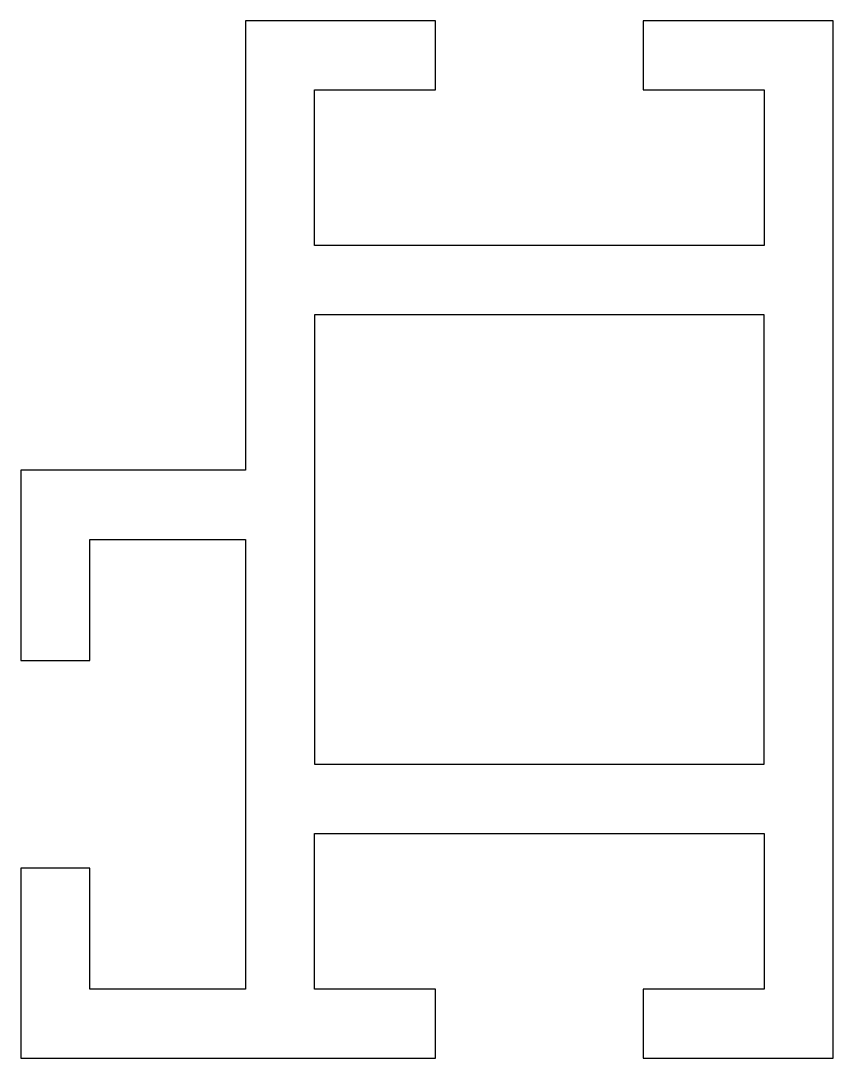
# Model space of a CAD drawing. Extents: x 149.3 to 196.3, y 180.1 to 240.1.
import ezdxf

# ---------------------------------------------------------------- set-up
doc = ezdxf.new("R2010")
doc.units = 0
doc.layers.add('ANA', color=220, linetype='CONTINUOUS')

msp = doc.modelspace()

# ---------------------------------------------------------------- linework, layer by layer
at = {"layer": 'ANA', "color": 7}
msp.add_lwpolyline([(162.292, 180.144), (173.292, 180.144), (173.292, 184.144), (166.292, 184.144), (166.292, 193.144), (179.292, 193.144), (192.292, 193.144), (192.292, 184.144), (185.292, 184.144), (185.292, 180.144), (196.292, 180.144), (196.292, 240.144), (185.292, 240.144), (185.292, 236.144), (192.292, 236.144), (192.292, 227.144), (179.292, 227.144), (166.292, 227.144), (166.292, 236.144), (173.292, 236.144), (173.292, 240.144), (162.292, 240.144), (162.292, 214.144), (149.292, 214.144), (149.292, 203.144), (153.292, 203.144), (153.292, 210.144), (162.292, 210.144), (162.292, 197.144), (162.292, 184.144), (153.292, 184.144), (153.292, 191.144), (149.292, 191.144), (149.292, 180.144), (166.292, 180.144)], dxfattribs=at)
msp.add_lwpolyline([(166.292, 223.144), (166.292, 197.144), (179.292, 197.144), (192.292, 197.144), (192.292, 223.144), (179.292, 223.144)], close=True, dxfattribs=at)

doc.saveas('drawing.dxf')
